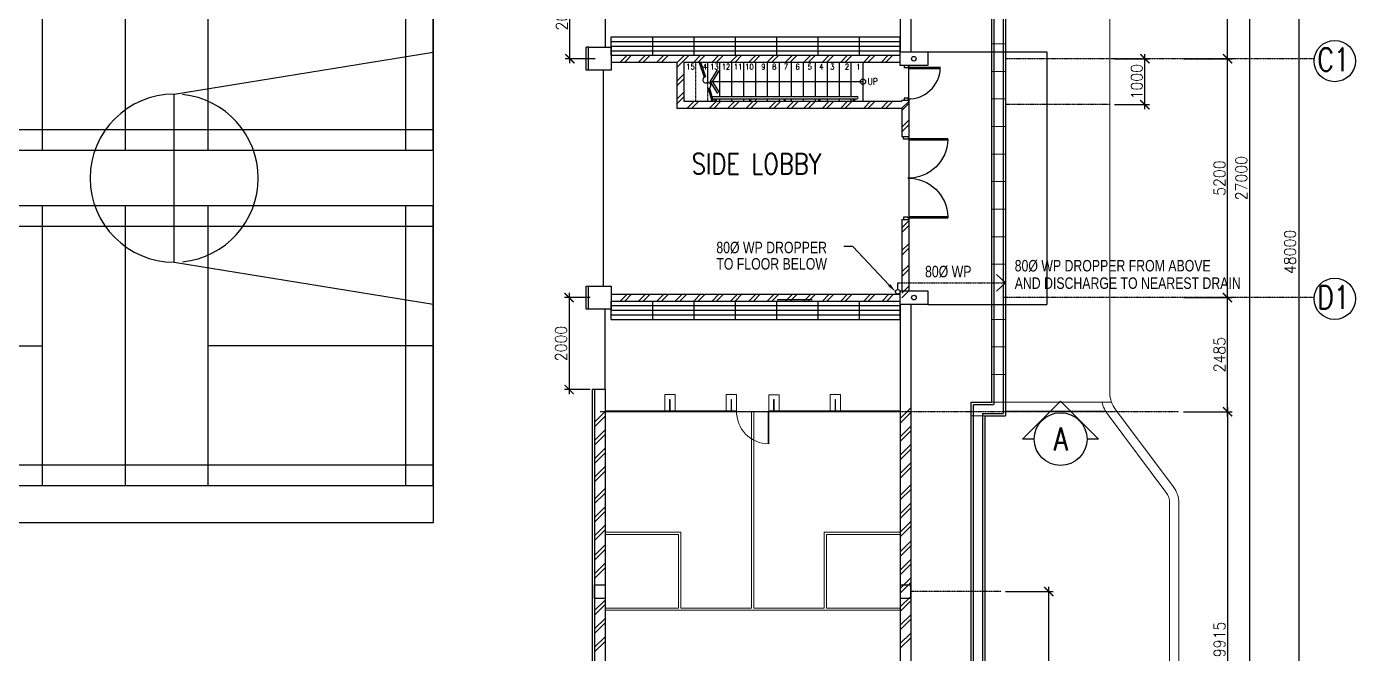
# Model space of a CAD drawing. Header units: inches. Extents: x 3 to 80340, y 5 to 56379.
# Drawn here: x 40060 to 68978, y 18349 to 31995 of the extents above; entities that cross this region are included whole.
import ezdxf

# ---------------------------------------------------------------- set-up
doc = ezdxf.new("R2010")
doc.units = ezdxf.units.IN
doc.header["$MEASUREMENT"] = 0
for name, pattern in [('DASHDOT', [1, 0.5, -0.25, 0, -0.25]), ('HIDDEN', [0.375, 0.25, -0.125]), ('HIDDEN2', [0.1875, 0.125, -0.0625])]:
    doc.linetypes.add(name, pattern=pattern)
doc.layers.get('DEFPOINTS').update_dxf_attribs({"color": 8})
for name, color, linetype in [('-WP', 50, 'Continuous'), ('BLUE', 8, 'Continuous'), ('COL', 8, 'Continuous'), ('Dimension', 8, 'Continuous'), ('DR', 8, 'Continuous'), ('FURN', 8, 'Continuous'), ('GAME', 8, 'Continuous'), ('GRID', 8, 'DASHDOT'), ('LEG-T', 8, 'Continuous'), ('R25', 8, 'Continuous'), ('Railing', 8, 'Continuous'), ('ROOF', 8, 'Continuous'), ('STAIR', 8, 'Continuous'), ('TEXT', 8, 'Continuous'), ('WALL', 8, 'Continuous'), ('WIN', 8, 'Continuous')]:
    doc.layers.add(name, color=color, linetype=linetype)
doc.layers.add('area', color=8, linetype='Continuous', lineweight=20)
doc.layers.add('glass clad', color=8, linetype='Continuous', lineweight=15)
doc.styles.add('E', font='ROMANS.SHX', dxfattribs={"width": 0.9})
doc.styles.add('ROMANS', font='swissk.ttf')
doc.dimstyles.new('LEADER', dxfattribs={"dimscale": 100, "dimtxt": 2, "dimasz": 2, "dimexe": 1, "dimexo": 1, "dimgap": 0.5, "dimtad": 0, "dimdec": 0, "dimzin": 0, "dimdsep": 46, "dimtxsty": 'ROMANS', "dimcen": 0, "dimdle": 1, "dimclrd": 1, "dimclre": 255, "dimadec": 0, "dimazin": 0, "dimtfac": 1, "dimtdec": 0, "dimtofl": 0, "dimtmove": 2, "dimatfit": 3, "dimfxl": 0, "dimtolj": 1, "dimtzin": 0, "dimarcsym": 0})

# ---------------------------------------------------------------- blocks, each defined once
blk = doc.blocks.new('_ArchTick')
at = {"color": 0, "linetype": 'ByBlock', "const_width": 0.15}
blk.add_lwpolyline([(-0.5, -0.5), (0.5, 0.5)], dxfattribs=at)
blk = doc.blocks.new('*D93')
at = {"layer": 'DEFPOINTS', "color": 0}
for p in [(65650, 42195), (65650, 15195), (66670, 15195)]:
    blk.add_point(p, dxfattribs=at)
at = {"layer": 'Dimension', "color": 7, "lineweight": -2}
for p, q in [((66670, 42295), (66670, 15095)), ((65750, 42195), (66770, 42195)), ((65750, 15195), (66770, 15195))]:
    blk.add_line(p, q, dxfattribs=at)
at = {"layer": 'Dimension', "color": 7, "lineweight": -2, "xscale": 200, "yscale": 200, "zscale": 200}
for p, rotation in [((66670, 42195), 90), ((66670, 15195), 270)]:
    blk.add_blockref('_ArchTick', p, dxfattribs=dict(at, rotation=rotation))
at = {"layer": 'Dimension', "color": 7, "insert": (66495, 28695), "char_height": 250, "attachment_point": 5, "rotation": 90, "style": 'E'}
blk.add_mtext('\\A1;27000', dxfattribs=at)
blk = doc.blocks.new('*D100')
at = {"layer": 'DEFPOINTS', "color": 0}
for p in [(61504, 50195), (61504, 2194), (67747, 2194)]:
    blk.add_point(p, dxfattribs=at)
at = {"layer": 'Dimension', "color": 7, "lineweight": -2}
for p, q in [((61604, 50195), (67847, 50195)), ((67747, 50295), (67747, 2094)), ((61604, 2194), (67847, 2194))]:
    blk.add_line(p, q, dxfattribs=at)
at = {"layer": 'Dimension', "color": 7, "lineweight": -2, "xscale": 200, "yscale": 200, "zscale": 200}
for p, rotation in [((67747, 50195), 90), ((67747, 2194), 270)]:
    blk.add_blockref('_ArchTick', p, dxfattribs=dict(at, rotation=rotation))
at = {"layer": 'Dimension', "color": 7, "insert": (67556, 27089), "char_height": 250, "attachment_point": 5, "rotation": 90, "style": 'E'}
blk.add_mtext('\\A1;48000', dxfattribs=at)
blk = doc.blocks.new('D1800')
at = {"layer": 'R25'}
for p, q in [((37, 115), (37, 965)), ((62, 115), (62, 965)), ((1738, 115), (1738, 965)), ((1763, 115), (1763, 965)), ((0, 115), (37, 115)), ((62, 115), (37, 115)), ((37, 115), (37, 90)), ((37, 90), (50, 90)), ((50, 90), (50, 0)), ((1738, 115), (1763, 115)), ((1750, 90), (1750, 0)), ((1763, 90), (1750, 90)), ((1800, 115), (1763, 115)), ((1763, 115), (1763, 90))]:
    blk.add_line(p, q, dxfattribs=at)
for centre, start, end in [((35, 100), 359.3259, 88.2263), ((1765, 100), 91.7737, 180.6741)]:
    blk.add_arc(centre, 865, start, end, dxfattribs=at)
at = {"layer": 'WIN'}
for p, q in [((62, 965), (37, 965)), ((1738, 965), (1763, 965)), ((50, 0), (0, 0)), ((1750, 0), (1800, 0))]:
    blk.add_line(p, q, dxfattribs=at)
blk = doc.blocks.new('*D123')
at = {"layer": 'DEFPOINTS', "color": 0}
for p in [(65134, 23610), (65134, 13695), (66194, 13695)]:
    blk.add_point(p, dxfattribs=at)
at = {"layer": 'Dimension', "color": 7, "lineweight": -2}
for p, q in [((65234, 23610), (66294, 23610)), ((66194, 23710), (66194, 13595)), ((65234, 13695), (66294, 13695))]:
    blk.add_line(p, q, dxfattribs=at)
at = {"layer": 'Dimension', "color": 7, "lineweight": -2, "xscale": 200, "yscale": 200, "zscale": 200}
for p, rotation in [((66194, 23610), 89.99940787667562), ((66194, 13695), 269.9994078766756)]:
    blk.add_blockref('_ArchTick', p, dxfattribs=dict(at, rotation=rotation))
at = {"layer": 'Dimension', "color": 7, "insert": (66019, 18652), "char_height": 250, "attachment_point": 5, "rotation": 89.9994, "style": 'E'}
blk.add_mtext('\\A1;9915', dxfattribs=at)
blk = doc.blocks.new('*D124')
at = {"layer": 'DEFPOINTS', "color": 0}
for p in [(65134, 26095), (66194, 26095), (65134, 23610)]:
    blk.add_point(p, dxfattribs=at)
at = {"layer": 'Dimension', "color": 7, "lineweight": -2}
for p, q in [((65234, 26095), (66294, 26095)), ((66194, 23510), (66194, 26195)), ((65234, 23610), (66294, 23610))]:
    blk.add_line(p, q, dxfattribs=at)
at = {"layer": 'Dimension', "color": 7, "lineweight": -2, "xscale": 200, "yscale": 200, "zscale": 200}
for p, rotation in [((66194, 26095), 90), ((66194, 23610), 270)]:
    blk.add_blockref('_ArchTick', p, dxfattribs=dict(at, rotation=rotation))
at = {"layer": 'Dimension', "color": 7, "insert": (66019, 24852), "char_height": 250, "attachment_point": 5, "rotation": 90, "style": 'E'}
blk.add_mtext('\\A1;2485', dxfattribs=at)
blk = doc.blocks.new('*D125')
at = {"layer": 'DEFPOINTS', "color": 0}
for p in [(65134, 31295), (66194, 31295), (65134, 26095)]:
    blk.add_point(p, dxfattribs=at)
at = {"layer": 'Dimension', "color": 7, "lineweight": -2}
for p, q in [((65234, 31295), (66294, 31295)), ((66194, 25995), (66194, 31395)), ((65234, 26095), (66294, 26095))]:
    blk.add_line(p, q, dxfattribs=at)
at = {"layer": 'Dimension', "color": 7, "lineweight": -2, "xscale": 200, "yscale": 200, "zscale": 200}
for p, rotation in [((66194, 31295), 90), ((66194, 26095), 270)]:
    blk.add_blockref('_ArchTick', p, dxfattribs=dict(at, rotation=rotation))
at = {"layer": 'Dimension', "color": 7, "insert": (66019, 28695), "char_height": 250, "attachment_point": 5, "rotation": 90, "style": 'E'}
blk.add_mtext('\\A1;5200', dxfattribs=at)
blk = doc.blocks.new('*D126')
at = {"layer": 'DEFPOINTS', "color": 0}
for p in [(65134, 33780), (66194, 33780), (65134, 31295)]:
    blk.add_point(p, dxfattribs=at)
at = {"layer": 'Dimension', "color": 7, "lineweight": -2}
for p, q in [((66194, 31195), (66194, 33880)), ((65234, 33780), (66294, 33780)), ((65234, 31295), (66294, 31295))]:
    blk.add_line(p, q, dxfattribs=at)
at = {"layer": 'Dimension', "color": 7, "lineweight": -2, "xscale": 200, "yscale": 200, "zscale": 200}
for p, rotation in [((66194, 33780), 89.99972259262252), ((66194, 31295), 269.9997225926225)]:
    blk.add_blockref('_ArchTick', p, dxfattribs=dict(at, rotation=rotation))
at = {"layer": 'Dimension', "color": 7, "insert": (66019, 32537), "char_height": 250, "attachment_point": 5, "rotation": 89.9997, "style": 'E'}
blk.add_mtext('\\A1;2485', dxfattribs=at)
blk = doc.blocks.new('BC')
at = {"layer": 'GAME', "color": 124}
for p, q in [((0, -13400), (0, 0)), ((6100, 0), (0, 0)), ((450, -13400), (450, 0)), ((3050, 0), (3050, -4900)), ((5650, -13400), (5650, 0)), ((6100, -13400), (6100, 0)), ((6100, -600), (0, -600)), ((6100, -4900), (0, -4900)), ((6100, -6700), (0, -6700)), ((6100, -8500), (0, -8500)), ((3050, -13400), (3050, -8500)), ((6100, -12800), (0, -12800)), ((6100, -13400), (0, -13400))]:
    blk.add_line(p, q, dxfattribs=at)
blk = doc.blocks.new('*D142')
at = {"layer": 'DEFPOINTS', "color": 0}
for p in [(52535, 26095), (51866, 24095), (52535, 24095)]:
    blk.add_point(p, dxfattribs=at)
at = {"layer": 'Dimension', "color": 7, "lineweight": -2}
for p, q in [((52325, 26095), (51766, 26095)), ((51866, 26195), (51866, 23995)), ((52325, 24095), (51766, 24095))]:
    blk.add_line(p, q, dxfattribs=at)
at = {"layer": 'Dimension', "color": 7, "lineweight": -2, "xscale": 200, "yscale": 200, "zscale": 200}
for p, rotation in [((51866, 26095), 90), ((51866, 24095), 270)]:
    blk.add_blockref('_ArchTick', p, dxfattribs=dict(at, rotation=rotation))
at = {"layer": 'Dimension', "color": 7, "insert": (51691, 25095), "char_height": 250, "attachment_point": 5, "rotation": 90, "style": 'E'}
blk.add_mtext('\\A1;2000', dxfattribs=at)
blk = doc.blocks.new('*D143')
at = {"layer": 'DEFPOINTS', "color": 0}
for p in [(51883, 33295), (52535, 33295), (52535, 31295)]:
    blk.add_point(p, dxfattribs=at)
at = {"layer": 'Dimension', "color": 7, "lineweight": -2}
for p, q in [((52435, 33295), (51783, 33295)), ((51883, 31195), (51883, 33395)), ((52435, 31295), (51783, 31295))]:
    blk.add_line(p, q, dxfattribs=at)
at = {"layer": 'Dimension', "color": 7, "lineweight": -2, "xscale": 200, "yscale": 200, "zscale": 200}
for p, rotation in [((51883, 33295), 90), ((51883, 31295), 270)]:
    blk.add_blockref('_ArchTick', p, dxfattribs=dict(at, rotation=rotation))
at = {"layer": 'Dimension', "color": 7, "insert": (51708, 32295), "char_height": 250, "attachment_point": 5, "rotation": 90, "style": 'E'}
blk.add_mtext('\\A1;2000', dxfattribs=at)
blk = doc.blocks.new('*D146')
at = {"color": 7, "lineweight": -2}
for p, q in [((61366, 19695), (62402, 19695)), ((62302, 19795), (62302, 15095)), ((61366, 15195), (62402, 15195))]:
    blk.add_line(p, q, dxfattribs=at)
at = {"layer": 'DEFPOINTS', "color": 0}
for p in [(61266, 19695), (61266, 15195), (62302, 15195)]:
    blk.add_point(p, dxfattribs=at)
at = {"color": 7, "lineweight": -2, "xscale": 200, "yscale": 200, "zscale": 200}
for p, rotation in [((62302, 19695), 90), ((62302, 15195), 270)]:
    blk.add_blockref('_ArchTick', p, dxfattribs=dict(at, rotation=rotation))
at = {"color": 7, "insert": (62127, 17445), "char_height": 250, "attachment_point": 5, "rotation": 90, "style": 'E'}
blk.add_mtext('\\A1;4500', dxfattribs=at)
blk = doc.blocks.new('*D147')
at = {"layer": 'DEFPOINTS', "color": 0}
for p in [(63635, 31295), (64395, 31295), (63635, 30295)]:
    blk.add_point(p, dxfattribs=at)
at = {"layer": 'Dimension', "color": 7, "lineweight": -2}
for p, q in [((63735, 31295), (64495, 31295)), ((64395, 30195), (64395, 31395)), ((63735, 30295), (64495, 30295))]:
    blk.add_line(p, q, dxfattribs=at)
at = {"layer": 'Dimension', "color": 7, "lineweight": -2, "xscale": 200, "yscale": 200, "zscale": 200}
for p, rotation in [((64395, 31295), 90), ((64395, 30295), 270)]:
    blk.add_blockref('_ArchTick', p, dxfattribs=dict(at, rotation=rotation))
at = {"layer": 'Dimension', "color": 7, "insert": (64220, 30795), "char_height": 250, "attachment_point": 5, "rotation": 90, "style": 'E'}
blk.add_mtext('\\A1;1000', dxfattribs=at)
blk = doc.blocks.new('760')
at = {"layer": 'WIN'}
for p, q in [((-100, -37), (-100, 0)), ((0, -50), (0, 0)), ((-100, -37), (-75, -37)), ((-75, -50), (-75, -37)), ((-75, -50), (0, -50)), ((-100, -698), (-785, -698)), ((-100, -723), (-785, -723)), ((-784, -698), (-784, -723)), ((-100, -698), (-100, -723)), ((-100, -760), (-100, -723)), ((-100, -723), (-75, -723)), ((-75, -710), (0, -710)), ((-75, -723), (-75, -710)), ((0, -760), (0, -710))]:
    blk.add_line(p, q, dxfattribs=at)
blk.add_arc((-95, -727), 690, 88.3263, 177.6267, dxfattribs=at)

msp = doc.modelspace()

# ---------------------------------------------------------------- linework, layer by layer
at = {"layer": '-WP'}
for p, q in [((58043.2, 27206.7), (57843.2, 27206.7)), ((58833.2, 26366.9), (58043.2, 27206.7)), ((59020.2, 26271.2), (59020.2, 26413)), ((61359.7, 26413), (61167.2, 26594.8)), ((61359.7, 26413), (61167.2, 26231.2))]:
    msp.add_line(p, q, dxfattribs=at)
at = {"layer": '-WP', "linetype": 'DASHDOT'}
msp.add_line((59020.2, 26413), (61359.7, 26413), dxfattribs=at)
at = {"layer": '-WP'}
msp.add_circle((59020.2, 26221.2), 50, dxfattribs=at)
msp.add_solid([(58857.5, 26389.7), (58808.9, 26344.1), (58970.2, 26221.2)], dxfattribs=at)
at = {"color": 8}
for p, q in [((52649.7, 33294.6), (52649.7, 31544.6)), ((52234.7, 31044.6), (52234.7, 31544.6)), ((52284.7, 31544.6), (52234.7, 31544.6)), ((52284.7, 31044.6), (52234.7, 31044.6)), ((52609.7, 31044.6), (52609.7, 26344.6)), ((59259.7, 30394.6), (59259.7, 31144.6)), ((59259.7, 29594.6), (59259.7, 27794.6)), ((52234.7, 26344.6), (52284.7, 26344.6)), ((52234.7, 25844.6), (52234.7, 26344.6)), ((52284.7, 25844.6), (52234.7, 25844.6)), ((52649.7, 24094.6), (52649.7, 25844.6)), ((52369.7, 24094.6), (52369.7, 17944.6)), ((52419.7, 24094.6), (52369.7, 24094.6))]:
    msp.add_line(p, q, dxfattribs=at)
at = {"layer": 'area', "color": 8}
for p, q in [((63634.6, 24019.6), (63634.7, 33381.2)), ((61059.7, 31619.6), (61359.7, 31619.6)), ((61059.7, 31019.6), (61359.7, 31019.6)), ((61059.7, 30419.6), (61359.7, 30419.6)), ((61059.7, 29819.6), (61359.7, 29819.6)), ((61059.7, 29219.6), (61359.7, 29219.6)), ((61059.7, 28619.6), (61359.7, 28619.6)), ((61059.7, 28019.6), (61359.7, 28019.6)), ((61059.7, 27419.6), (61359.7, 27419.6)), ((61059.7, 26819.6), (61359.7, 26819.6)), ((61059.7, 25619.6), (61359.7, 25619.6)), ((61059.7, 25019.6), (61359.7, 25019.6)), ((61059.7, 24419.6), (61359.7, 24419.6)), ((61059.7, 23819.6), (61359.7, 23819.6)), ((61359.7, 23819.6), (63668.9, 23819.6)), ((60909.7, 23519.6), (60609.7, 23519.6)), ((61359.7, 23619.6), (63541.8, 23619.6)), ((64854.3, 21859.6), (63594.6, 23539.6)), ((65014.3, 21979.6), (63754.6, 23659.6)), ((64933.9, 5694.1), (64934.3, 21622.4)), ((65133.9, 5694.1), (65134.3, 21623))]:
    msp.add_line(p, q, dxfattribs=at)
for centre, radius, start, end in [((64234.6, 24019.6), 600, 179.9993, 216.86395), ((64234.6, 24019.6), 800, 194.47469, 216.86395), ((64534.3, 21619.7), 600, 359.9986, 36.86395), ((64534.3, 21619.7), 400, 359.9986, 36.86395)]:
    msp.add_arc(centre, radius, start, end, dxfattribs=at)
at = {"layer": 'BLUE', "color": 8, "linetype": 'Continuous'}
for p, q in [((52784.7, 31769.6), (53684.7, 31769.6)), ((52784.7, 31669.6), (53684.7, 31669.6)), ((52784.7, 31569.6), (53684.7, 31569.6)), ((53684.7, 31769.6), (54584.7, 31769.6)), ((53684.7, 31669.6), (54584.7, 31669.6)), ((53684.7, 31569.6), (54584.7, 31569.6)), ((54584.7, 31769.6), (55484.7, 31769.6)), ((54584.7, 31669.6), (55484.7, 31669.6)), ((54584.7, 31569.6), (55484.7, 31569.6)), ((55484.7, 31769.6), (56384.7, 31769.6)), ((55484.7, 31669.6), (56384.7, 31669.6)), ((55484.7, 31569.6), (56384.7, 31569.6)), ((56384.7, 31769.6), (57284.7, 31769.6)), ((56384.7, 31669.6), (57284.7, 31669.6)), ((56384.7, 31569.6), (57284.7, 31569.6)), ((57284.7, 31769.6), (58184.7, 31769.6)), ((57284.7, 31669.6), (58184.7, 31669.6)), ((57284.7, 31569.6), (58184.7, 31569.6)), ((58184.7, 31769.6), (59069.7, 31769.6)), ((58184.7, 31669.6), (59069.7, 31669.6)), ((58184.7, 31569.6), (59069.7, 31569.6)), ((52784.7, 31469.6), (53684.7, 31469.6)), ((52784.7, 31369.6), (53684.7, 31369.6)), ((53684.7, 31469.6), (54584.7, 31469.6)), ((53684.7, 31369.6), (54584.7, 31369.6)), ((54584.7, 31469.6), (55484.7, 31469.6)), ((54584.7, 31369.6), (55484.7, 31369.6)), ((55484.7, 31469.6), (56384.7, 31469.6)), ((55484.7, 31369.6), (56384.7, 31369.6)), ((56384.7, 31469.6), (57284.7, 31469.6)), ((56384.7, 31369.6), (57284.7, 31369.6)), ((57284.7, 31469.6), (58184.7, 31469.6)), ((57284.7, 31369.6), (58184.7, 31369.6)), ((58184.7, 31469.6), (59069.7, 31469.6)), ((58184.7, 31369.6), (59069.7, 31369.6)), ((52784.7, 26019.6), (53684.7, 26019.6)), ((52784.7, 25919.6), (53684.7, 25919.6)), ((52784.7, 25819.6), (53684.7, 25819.6)), ((53684.7, 26019.6), (54584.7, 26019.6)), ((53684.7, 25919.6), (54584.7, 25919.6)), ((53684.7, 25819.6), (54584.7, 25819.6)), ((54584.7, 26019.6), (55484.7, 26019.6)), ((54584.7, 25919.6), (55484.7, 25919.6)), ((54584.7, 25819.6), (55484.7, 25819.6)), ((55484.7, 26019.6), (56384.7, 26019.6)), ((55484.7, 25919.6), (56384.7, 25919.6)), ((55484.7, 25819.6), (56384.7, 25819.6)), ((56384.7, 26019.6), (57284.7, 26019.6)), ((56384.7, 25919.6), (57284.7, 25919.6)), ((56384.7, 25819.6), (57284.7, 25819.6)), ((57284.7, 26019.6), (58184.7, 26019.6)), ((57284.7, 25919.6), (58184.7, 25919.6)), ((57284.7, 25819.6), (58184.7, 25819.6)), ((58184.7, 26019.6), (59069.7, 26019.6)), ((58184.7, 25919.6), (59069.7, 25919.6)), ((58184.7, 25819.6), (59069.7, 25819.6)), ((52784.7, 25719.6), (53684.7, 25719.6)), ((52784.7, 25619.6), (53684.7, 25619.6)), ((53684.7, 25719.6), (54584.7, 25719.6)), ((53684.7, 25619.6), (54584.7, 25619.6)), ((54584.7, 25719.6), (55484.7, 25719.6)), ((54584.7, 25619.6), (55484.7, 25619.6)), ((55484.7, 25719.6), (56384.7, 25719.6)), ((55484.7, 25619.6), (56384.7, 25619.6)), ((56384.7, 25719.6), (57284.7, 25719.6)), ((56384.7, 25619.6), (57284.7, 25619.6)), ((57284.7, 25719.6), (58184.7, 25719.6)), ((57284.7, 25619.6), (58184.7, 25619.6)), ((58184.7, 25719.6), (59069.7, 25719.6)), ((58184.7, 25619.6), (59069.7, 25619.6))]:
    msp.add_line(p, q, dxfattribs=at)
at = {"layer": 'COL', "color": 8}
for p, q in [((59069.7, 19845), (59069.7, 19545)), ((59299.7, 19545), (59299.7, 19845))]:
    msp.add_line(p, q, dxfattribs=at)
for points in [[(52284.7, 31544.6), (52784.7, 31544.6), (52784.7, 31044.6), (52284.7, 31044.6)], [(59069.7, 31444.6), (59669.7, 31444.6), (59669.7, 31144.6), (59069.7, 31144.6)], [(52284.7, 26344.6), (52784.7, 26344.6), (52784.7, 25844.6), (52284.7, 25844.6)], [(59069.7, 26244.6), (59669.7, 26244.6), (59669.7, 25944.6), (59069.7, 25944.6)], [(52419.7, 19845), (52649.7, 19845), (52649.7, 19545), (52419.7, 19545)]]:
    msp.add_lwpolyline(points, close=True, dxfattribs=at)
for points in [[(59069.7, 19845), (59299.7, 19845)], [(59299.7, 19545), (59069.7, 19545)]]:
    msp.add_lwpolyline(points, dxfattribs=at)
at = {"layer": 'DR', "color": 8}
for p, q in [((61359.7, 33869.6), (61359.7, 23519.6)), ((61059.7, 33569.6), (61059.7, 23819.6)), ((53127.1, 31369.6), (52977.1, 31219.6)), ((53227.1, 31369.6), (53077.1, 31219.6)), ((53527.1, 31369.6), (53377.1, 31219.6)), ((53627.1, 31369.6), (53477.1, 31219.6)), ((53927.1, 31369.6), (53777.1, 31219.6)), ((54027.1, 31369.6), (53877.1, 31219.6)), ((54475.5, 31369.6), (54209.7, 31103.9)), ((54375.5, 31369.6), (54225.5, 31219.6)), ((54727.1, 31369.6), (54577.1, 31219.6)), ((54827.1, 31369.6), (54677.1, 31219.6)), ((55127.1, 31369.6), (54977.1, 31219.6)), ((55227.1, 31369.6), (55077.1, 31219.6)), ((55527.1, 31369.6), (55377.1, 31219.6)), ((55627.1, 31369.6), (55477.1, 31219.6)), ((55927.1, 31369.6), (55777.1, 31219.6)), ((56027.1, 31369.6), (55877.1, 31219.6)), ((56327.1, 31369.6), (56177.1, 31219.6)), ((56427.1, 31369.6), (56277.1, 31219.6)), ((56727.1, 31369.6), (56577.1, 31219.6)), ((56827.1, 31369.6), (56677.1, 31219.6)), ((57127.1, 31369.6), (56977.1, 31219.6)), ((57227.1, 31369.6), (57077.1, 31219.6)), ((57527.1, 31369.6), (57377.1, 31219.6)), ((57627.1, 31369.6), (57477.1, 31219.6)), ((57927.1, 31369.6), (57777.1, 31219.6)), ((58027.1, 31369.6), (57877.1, 31219.6)), ((58427.1, 31369.6), (58277.1, 31219.6)), ((58527.1, 31369.6), (58377.1, 31219.6)), ((58810.7, 31369.6), (58660.7, 31219.6)), ((58910.7, 31369.6), (58760.7, 31219.6)), ((54359.7, 30955), (54209.7, 30805)), ((54359.7, 30855), (54209.7, 30705)), ((54359.7, 30565.4), (54209.7, 30415.4)), ((54359.7, 30465.4), (54209.7, 30315.4)), ((54587.5, 30369.6), (54437.5, 30219.6)), ((54687.3, 30369.6), (54537.3, 30219.6)), ((55071.4, 30369.6), (54921.4, 30219.6)), ((55171.4, 30369.6), (55021.4, 30219.6)), ((55471.4, 30369.6), (55321.4, 30219.6)), ((55571.4, 30369.6), (55421.4, 30219.6)), ((55871.4, 30369.6), (55721.4, 30219.6)), ((55971.4, 30369.6), (55821.4, 30219.6)), ((56371.4, 30369.6), (56221.4, 30219.6)), ((56471.4, 30369.6), (56321.4, 30219.6)), ((56755, 30369.6), (56605, 30219.6)), ((56855, 30369.6), (56705, 30219.6)), ((57127.1, 30369.6), (56977.1, 30219.6)), ((57227.1, 30369.6), (57077.1, 30219.6)), ((57527.1, 30369.6), (57377.1, 30219.6)), ((57627.1, 30369.6), (57477.1, 30219.6)), ((57927.1, 30369.6), (57777.1, 30219.6)), ((58027.1, 30369.6), (57877.1, 30219.6)), ((58427.1, 30369.6), (58277.1, 30219.6)), ((58527.1, 30369.6), (58377.1, 30219.6)), ((58810.7, 30369.6), (58660.7, 30219.6)), ((58910.7, 30369.6), (58760.7, 30219.6)), ((59259.7, 30366.9), (59109.7, 30216.9)), ((59259.7, 30316.9), (59109.7, 30166.9)), ((59259.7, 29956.2), (59109.7, 29806.2)), ((59259.7, 29856.2), (59109.7, 29706.2)), ((59259.7, 27763), (59109.7, 27613)), ((59259.7, 27663), (59109.7, 27513)), ((59259.7, 27268.7), (59109.7, 27118.7)), ((59259.7, 27168.7), (59109.7, 27018.7)), ((59259.7, 26802.8), (59109.7, 26652.8)), ((59259.7, 26702.8), (59109.7, 26552.8)), ((59259.7, 26341.5), (59109.7, 26191.5)), ((53127.1, 26169.6), (52977.1, 26019.6)), ((53227.1, 26169.6), (53077.1, 26019.6)), ((53527.1, 26169.6), (53377.1, 26019.6)), ((53627.1, 26169.6), (53477.1, 26019.6)), ((53927.1, 26169.6), (53777.1, 26019.6)), ((54027.1, 26169.6), (53877.1, 26019.6)), ((54327.1, 26169.6), (54177.1, 26019.6)), ((54427.1, 26169.6), (54277.1, 26019.6)), ((54727.1, 26169.6), (54577.1, 26019.6)), ((54827.1, 26169.6), (54677.1, 26019.6)), ((55127.1, 26169.6), (54977.1, 26019.6)), ((55227.1, 26169.6), (55077.1, 26019.6)), ((55527.1, 26169.6), (55377.1, 26019.6)), ((55627.1, 26169.6), (55477.1, 26019.6)), ((55927.1, 26169.6), (55777.1, 26019.6)), ((56027.1, 26169.6), (55877.1, 26019.6)), ((56327.1, 26169.6), (56177.1, 26019.6)), ((56427.1, 26169.6), (56277.1, 26019.6)), ((56727.1, 26169.6), (56577.1, 26019.6)), ((56827.1, 26169.6), (56677.1, 26019.6)), ((57127.1, 26169.6), (56977.1, 26019.6)), ((57227.1, 26169.6), (57077.1, 26019.6)), ((57527.1, 26169.6), (57377.1, 26019.6)), ((57627.1, 26169.6), (57477.1, 26019.6)), ((57927.1, 26169.6), (57777.1, 26019.6)), ((58027.1, 26169.6), (57877.1, 26019.6)), ((58427.1, 26169.6), (58277.1, 26019.6)), ((58527.1, 26169.6), (58377.1, 26019.6)), ((58827.1, 26169.6), (58677.1, 26019.6)), ((58927.1, 26169.6), (58777.1, 26019.6)), ((59259.7, 26241.5), (59109.7, 26091.5)), ((60609.7, 23819.6), (61059.7, 23819.6)), ((60609.7, 23819.6), (60609.7, 12794.6)), ((52649.7, 23614.5), (52419.7, 23384.5)), ((52649.7, 23514.5), (52419.7, 23284.5)), ((59299.7, 23694.5), (59069.7, 23464.5)), ((59299.7, 23594.5), (59069.7, 23364.5)), ((60659.7, 23519.6), (60659.7, 12744.6)), ((60859.7, 23519.6), (60859.7, 12544.6)), ((60909.7, 23519.6), (60909.7, 12494.6)), ((60909.7, 23519.6), (61359.7, 23519.6)), ((52649.7, 23214.5), (52419.7, 22984.5)), ((59299.7, 23294.5), (59069.7, 23064.5)), ((59299.7, 23194.5), (59069.7, 22964.5)), ((52649.7, 23114.5), (52419.7, 22884.5)), ((59299.7, 22894.5), (59069.7, 22664.5)), ((52649.7, 22814.5), (52419.7, 22584.5)), ((52649.7, 22714.5), (52419.7, 22484.5)), ((59299.7, 22794.5), (59069.7, 22564.5)), ((52649.7, 22414.5), (52419.7, 22184.5)), ((52649.7, 22314.5), (52419.7, 22084.5)), ((59299.7, 22494.5), (59069.7, 22264.5)), ((59299.7, 22394.5), (59069.7, 22164.5)), ((59299.7, 22019.5), (59069.7, 21789.5)), ((52649.7, 21939.5), (52419.7, 21709.5)), ((52649.7, 21839.5), (52419.7, 21609.5)), ((59299.7, 21919.5), (59069.7, 21689.5)), ((52649.7, 21539.5), (52419.7, 21309.5)), ((52649.7, 21439.5), (52419.7, 21209.5)), ((59299.7, 21619.5), (59069.7, 21389.5)), ((59299.7, 21519.5), (59069.7, 21289.5)), ((52649.7, 21139.5), (52419.7, 20909.5)), ((59299.7, 21219.5), (59069.7, 20989.5)), ((59299.7, 21119.5), (59069.7, 20889.5)), ((52649.7, 21039.5), (52419.7, 20809.5)), ((52649.7, 20711.6), (52419.7, 20481.6)), ((52649.7, 20611.6), (52419.7, 20381.6)), ((59299.7, 20791.6), (59069.7, 20561.6)), ((59299.7, 20691.6), (59069.7, 20461.6)), ((52649.7, 20311.6), (52419.7, 20081.6)), ((59299.7, 20391.6), (59069.7, 20161.6)), ((59299.7, 20291.6), (59069.7, 20061.6)), ((52649.7, 20211.6), (52419.7, 19981.6)), ((59299.7, 19991.6), (59069.7, 19761.6)), ((52419.8, 19781.3), (52419.7, 19781.3)), ((52419.8, 19681.3), (52419.7, 19681.3)), ((59299.7, 19891.6), (59069.7, 19661.6)), ((59069.8, 19781.3), (59069.7, 19781.3)), ((59069.8, 19681.3), (59069.7, 19681.3)), ((52649.7, 19511.6), (52419.7, 19281.6)), ((52649.7, 19411.6), (52419.7, 19181.6)), ((59299.7, 19591.6), (59069.7, 19361.6)), ((59299.7, 19491.6), (59069.7, 19261.6)), ((52649.7, 19111.6), (52419.7, 18881.6)), ((59299.7, 19191.6), (59069.7, 18961.6)), ((59299.7, 19091.6), (59069.7, 18861.6)), ((52649.7, 19011.6), (52419.7, 18781.6)), ((52649.7, 18711.6), (52419.7, 18481.6)), ((52649.7, 18611.6), (52419.7, 18381.6)), ((59299.7, 18791.6), (59069.7, 18561.6)), ((59299.7, 18691.6), (59069.7, 18461.6))]:
    msp.add_line(p, q, dxfattribs=at)
at = {"layer": 'DR', "color": 8, "linetype": 'HIDDEN'}
for p, q in [((61109.7, 33619.6), (61109.7, 23769.6)), ((61309.7, 33819.6), (61309.7, 23569.6)), ((60659.7, 23769.6), (61109.7, 23769.6)), ((60659.7, 23769.6), (60659.7, 23519.6)), ((60859.7, 23569.6), (61309.7, 23569.6)), ((60859.7, 23569.6), (60859.7, 23519.6))]:
    msp.add_line(p, q, dxfattribs=at)
at = {"layer": 'FURN', "color": 8}
for p, q in [((52784.7, 31369.6), (52784.7, 31769.6)), ((53684.7, 31369.6), (53684.7, 31769.6)), ((53684.7, 31369.6), (53684.7, 31769.6)), ((54584.7, 31369.6), (54584.7, 31769.6)), ((54584.7, 31369.6), (54584.7, 31769.6)), ((55484.7, 31369.6), (55484.7, 31769.6)), ((55484.7, 31369.6), (55484.7, 31769.6)), ((56384.7, 31369.6), (56384.7, 31769.6)), ((56384.7, 31369.6), (56384.7, 31769.6)), ((57284.7, 31369.6), (57284.7, 31769.6)), ((57284.7, 31369.6), (57284.7, 31769.6)), ((58184.7, 31369.6), (58184.7, 31769.6)), ((58184.7, 31369.6), (58184.7, 31769.6)), ((58184.7, 31369.6), (58184.7, 31769.6)), ((59069.7, 31369.6), (59069.7, 31769.6)), ((52784.7, 25619.6), (52784.7, 26019.6)), ((53684.7, 25619.6), (53684.7, 26019.6)), ((53684.7, 25619.6), (53684.7, 26019.6)), ((54584.7, 25619.6), (54584.7, 26019.6)), ((54584.7, 25619.6), (54584.7, 26019.6)), ((55484.7, 25619.6), (55484.7, 26019.6)), ((55484.7, 25619.6), (55484.7, 26019.6)), ((56384.7, 25619.6), (56384.7, 26019.6)), ((56384.7, 25619.6), (56384.7, 26019.6)), ((57284.7, 25619.6), (57284.7, 26019.6)), ((57284.7, 25619.6), (57284.7, 26019.6)), ((58184.7, 25619.6), (58184.7, 26019.6)), ((58184.7, 25619.6), (58184.7, 26019.6)), ((58184.7, 25619.6), (58184.7, 26019.6)), ((59069.7, 25619.6), (59069.7, 26019.6))]:
    msp.add_line(p, q, dxfattribs=at)
at = {"layer": 'GAME', "color": 8, "linetype": 'Continuous'}
for p, q in [((43270.9, 30523.4), (48909.7, 31437.8)), ((43270.9, 26865.8), (43270.9, 30523.4)), ((43270.9, 26865.8), (48909.7, 25951.4))]:
    msp.add_line(p, q, dxfattribs=at)
msp.add_lwpolyline([(20909.7, 36194.6), (48909.7, 36194.6), (48909.7, 21194.6), (20909.7, 21194.6)], close=True, dxfattribs=at)
for start, end in [(90, 270), (275.7616, 84.2384)]:
    msp.add_arc((43270.9, 28694.6), 1828.8, start, end, dxfattribs=at)
at = {"layer": 'glass clad', "color": 8}
for p, q in [((54172.2, 23981.9), (53947.2, 23981.9)), ((53947.2, 23631.9), (53947.2, 23981.9)), ((54053.7, 23631.9), (54053.7, 23874.9)), ((54065.7, 23874.9), (54053.7, 23874.9)), ((54065.7, 23631.9), (54065.7, 23874.9)), ((54172.2, 23631.9), (54172.2, 23981.9)), ((55509.7, 23981.9), (55284.7, 23981.9)), ((55284.7, 23631.9), (55284.7, 23981.9)), ((55391.2, 23631.9), (55391.2, 23874.9)), ((55403.2, 23874.9), (55391.2, 23874.9)), ((55403.2, 23631.9), (55403.2, 23874.9)), ((55509.7, 23631.9), (55509.7, 23981.9)), ((56209.7, 23981.6), (56434.7, 23981.6)), ((56209.7, 23631.6), (56209.7, 23981.6)), ((56316.2, 23631.6), (56316.2, 23874.6)), ((56316.2, 23874.6), (56328.2, 23874.6)), ((56328.2, 23631.6), (56328.2, 23874.6)), ((56434.7, 23631.6), (56434.7, 23981.6)), ((57547.2, 23981.9), (57772.2, 23981.9)), ((57547.2, 23631.9), (57547.2, 23981.9)), ((57653.7, 23631.9), (57653.7, 23874.9)), ((57653.7, 23874.9), (57665.7, 23874.9)), ((57665.7, 23631.9), (57665.7, 23874.9)), ((57772.2, 23631.9), (57772.2, 23981.9)), ((55509.7, 23631.9), (52649.7, 23631.6)), ((55509.7, 23609.9), (52649.7, 23609.6)), ((56209.7, 23609.6), (55509.7, 23609.6)), ((55834.7, 19337.6), (55834.7, 23609.6)), ((55884.7, 19337.6), (55884.7, 23609.6)), ((59069.7, 23609.6), (56197.7, 23609.6)), ((56197.7, 22912.2), (56197.7, 23609.6)), ((59069.7, 23631.6), (56209.7, 23631.6)), ((56209.7, 22912.1), (56209.7, 23631.6)), ((52649.7, 20987.6), (54299.7, 20987.6)), ((52649.7, 20937.6), (54249.7, 20937.6)), ((54249.7, 19337.6), (54249.7, 20937.6)), ((54299.7, 19337.6), (54299.7, 20987.6)), ((57419.7, 19337.6), (57419.7, 20987.6)), ((59069.7, 20987.6), (57419.7, 20987.6)), ((59069.7, 20937.6), (57469.7, 20937.6)), ((57469.7, 19337.6), (57469.7, 20937.6)), ((54249.7, 19337.6), (52649.7, 19337.6)), ((59069.7, 19287.6), (52649.7, 19287.6)), ((55834.7, 19337.6), (54299.7, 19337.6)), ((57419.7, 19337.6), (55884.7, 19337.6)), ((59069.7, 19337.6), (57469.7, 19337.6))]:
    msp.add_line(p, q, dxfattribs=at)
msp.add_arc((56207.2, 23609.6), 697.5, 178.17048, 270.20534, dxfattribs=at)
at = {"layer": 'GRID', "color": 8}
for p, q in [((68078.3, 31294.6), (61359.7, 31294.6)), ((63634.7, 30294.6), (61359.7, 30294.6)), ((68078.3, 26094.6), (61309.7, 26094.6)), ((65134.3, 23609.6), (52534.7, 23609.6)), ((61266.4, 19694.5), (59299.7, 19694.6))]:
    msp.add_line(p, q, dxfattribs=at)
at = {"layer": 'LEG-T', "color": 8}
msp.add_line((57153.9, 26048.7), (56393.9, 26048.7), dxfattribs=at)
at = {"layer": 'R25', "color": 8}
for p, q in [((54695.5, 31214.8), (54805.8, 30893)), ((54723.9, 31224.5), (54834.2, 30902.8)), ((54891.2, 30644.1), (54970, 30369.6)), ((54920, 30652.4), (55001.2, 30369.6))]:
    msp.add_line(p, q, dxfattribs=at)
for centre, start, end in [((54841.4, 30835.5), 93.09181, 288.9246), ((54884.2, 30710.7), 273.09181, 108.9246)]:
    msp.add_arc(centre, 66, start, end, dxfattribs=at)
at = {"layer": 'Railing', "color": 8}
for p, q in [((54972.5, 30469.6), (58129.7, 30469.6)), ((54986.9, 30419.6), (58129.7, 30419.6)), ((55037.7, 30419.6), (55037.7, 30369.6)), ((55062.7, 30419.6), (55062.7, 30369.6)), ((55790.7, 30419.6), (55790.7, 30369.6)), ((55815.7, 30419.6), (55815.7, 30369.6)), ((56543.7, 30419.6), (56543.7, 30369.6)), ((56568.7, 30419.6), (56568.7, 30369.6)), ((57296.7, 30419.6), (57296.7, 30369.6)), ((57321.7, 30419.6), (57321.7, 30369.6)), ((58049.7, 30419.6), (58049.7, 30369.6)), ((58074.7, 30419.6), (58074.7, 30369.6))]:
    msp.add_line(p, q, dxfattribs=at)
msp.add_arc((58129.7, 30444.6), 25, 270, 90, dxfattribs=at)
at = {"layer": 'ROOF', "color": 8, "linetype": 'HIDDEN'}
for p, q in [((59669.7, 31444.6), (62259.7, 31444.6)), ((62259.7, 31444.6), (62259.7, 25944.6)), ((59669.7, 25944.6), (62259.7, 25944.6))]:
    msp.add_line(p, q, dxfattribs=at)
at = {"layer": 'ROOF', "color": 8}
for centre in [(68527.6, 31244), (68527.6, 26069)]:
    msp.add_circle(centre, 450, dxfattribs=at)
at = {"layer": 'STAIR', "color": 8, "linetype": 'HIDDEN2'}
for p, q in [((54619.7, 31219.6), (54619.7, 30369.6)), ((54879.7, 30776.5), (54879.7, 30369.6))]:
    msp.add_line(p, q, dxfattribs=at)
at = {"layer": 'STAIR', "color": 8}
for p, q in [((54879.7, 31219.6), (54879.7, 30776.6)), ((54939.2, 30794.6), (55095.9, 31050.1)), ((54983.8, 30794.6), (55128.2, 31030.3)), ((55139.7, 31219.6), (55139.7, 30469.6)), ((55399.7, 31219.6), (55399.7, 30469.6)), ((55659.7, 31219.6), (55659.7, 30469.6)), ((55919.7, 31219.6), (55919.7, 30469.6)), ((56179.7, 31219.6), (56179.7, 30469.6)), ((56439.7, 31219.6), (56439.7, 30469.6)), ((56699.7, 31219.6), (56699.7, 30469.6)), ((56959.7, 31219.6), (56959.7, 30469.6)), ((57219.7, 31219.6), (57219.7, 30469.6)), ((57479.7, 31219.6), (57479.7, 30469.6)), ((57739.7, 31219.6), (57739.7, 30469.6)), ((57999.7, 31219.6), (57999.7, 30469.6)), ((58259.7, 31219.6), (58259.7, 30369.6)), ((58259.7, 30794.6), (54939.2, 30794.6)), ((54939.2, 30794.6), (55095.9, 30539.1)), ((54983.8, 30794.6), (55128.2, 30559)), ((55139.7, 30419.6), (55139.7, 30369.6)), ((55399.7, 30419.6), (55399.7, 30369.6)), ((55659.7, 30419.6), (55659.7, 30369.6)), ((55919.7, 30419.6), (55919.7, 30369.6)), ((56179.7, 30419.6), (56179.7, 30369.6)), ((56439.7, 30419.6), (56439.7, 30369.6)), ((56699.7, 30419.6), (56699.7, 30369.6)), ((56959.7, 30419.6), (56959.7, 30369.6)), ((57219.7, 30419.6), (57219.7, 30369.6)), ((57479.7, 30419.6), (57479.7, 30369.6)), ((57739.7, 30419.6), (57739.7, 30369.6)), ((57999.7, 30419.6), (57999.7, 30369.6))]:
    msp.add_line(p, q, dxfattribs=at)
msp.add_circle((58259.7, 30794.6), 58.5, dxfattribs=at)
at = {"layer": 'TEXT', "color": 8}
for p, q in [((61735.2, 23014.5), (62559.8, 23839)), ((63384.3, 23014.5), (62559.8, 23839)), ((61987.4, 23014.5), (61735.2, 23014.5)), ((63384.3, 23014.5), (63137.4, 23014.5))]:
    msp.add_line(p, q, dxfattribs=at)
msp.add_circle((62562.4, 23014.5), 575, dxfattribs=at)
at = {"layer": 'WALL', "color": 8}
for p, q in [((59069.7, 43539.6), (59069.7, 31444.6)), ((59299.7, 42044.6), (59299.7, 31444.6)), ((52784.7, 31369.6), (59067.4, 31369.6)), ((52784.7, 31219.6), (54209.7, 31219.6)), ((54209.7, 31219.6), (54209.7, 30219.6)), ((54359.7, 31219.6), (54359.7, 30369.6)), ((54359.7, 31219.6), (59067.4, 31219.6)), ((54359.7, 30369.6), (59109.7, 30369.6)), ((59109.7, 30394.6), (59109.7, 30369.6)), ((59109.7, 30394.6), (59259.7, 30394.6)), ((59259.7, 30394.6), (59259.7, 29594.6)), ((54209.7, 30219.6), (59109.7, 30219.6)), ((59109.7, 30219.6), (59109.7, 29594.6)), ((59259.7, 29594.6), (59109.7, 29594.6)), ((59109.7, 27794.6), (59109.7, 26244.6)), ((59109.7, 27794.6), (59259.7, 27794.6)), ((59259.7, 27794.6), (59259.7, 26244.6)), ((52784.7, 26169.6), (59069.7, 26169.6)), ((52784.7, 26019.6), (59069.7, 26019.6)), ((59069.7, 25944.6), (59069.7, 13849.6)), ((59299.7, 25944.6), (59299.7, 15134.6)), ((52784.7, 25619.6), (59067.4, 25619.6)), ((52419.7, 24094.6), (52419.7, 19545)), ((52649.7, 24094.6), (52419.7, 24094.6)), ((52649.7, 24094.6), (52649.7, 19545)), ((52419.7, 19545), (52419.7, 15269.6)), ((52649.7, 19545), (52649.7, 13849.6))]:
    msp.add_line(p, q, dxfattribs=at)
at = {"layer": 'WIN', "color": 8}
for centre in [(59367.4, 31294.6), (59369.7, 26094.6)]:
    msp.add_circle(centre, 50, dxfattribs=at)

# ---------------------------------------------------------------- block references
at = {"color": 8, "rotation": 180}
msp.add_blockref('760', (59159.7, 30384.6), dxfattribs=at)
at = {"color": 8, "xscale": -1, "rotation": 270}
msp.add_blockref('D1800', (59144.7, 27794.6), dxfattribs=at)
at = {"layer": 'GAME', "color": 8, "lineweight": 15, "xscale": -1, "rotation": 90}
for p in [(35509.7, 35394.6), (35509.7, 28094.6)]:
    msp.add_blockref('BC', p, dxfattribs=at)

# ---------------------------------------------------------------- texts
at = {"layer": '-WP', "width": 0.8}
for s, p in [('80%%C WP DROPPER', (55070, 27060.5)), ('TO FLOOR BELOW', (55070, 26704.1)), ('80%%c WP DROPPER FROM ABOVE', (61562.8, 26663.9)), ('80%%c WP', (59611.3, 26537.3)), ('AND DISCHARGE TO NEAREST DRAIN', (61562.8, 26284.1))]:
    msp.add_text(s, height=250, dxfattribs=at).set_placement(p)
at = {"color": 8, "style": 'E', "width": 0.8}
for s, p in [('C1', (68148.1, 31027.2)), ('D1', (68148.1, 25852.2))]:
    msp.add_text(s, height=500, dxfattribs=at).set_placement(p)
at = {"layer": 'TEXT', "color": 8, "style": 'E', "width": 0.8}
for s, height, p in [('15', 120, (54416.3, 31060.1)), ('14', 120, (54686.5, 31060.1)), ('13', 120, (54935, 31060.1)), ('12', 120, (55188.2, 31060.1)), ('11', 120, (55452.8, 31060.1)), ('10', 120, (55699.8, 31060.1)), ('9', 120, (56047.1, 31060.1)), ('8', 120, (56284, 31060.1)), ('7', 120, (56537.4, 31060.1)), ('6', 120, (56793.2, 31060.1)), ('5', 120, (57057.8, 31060.1)), ('4', 120, (57308.9, 31060.1)), ('3', 120, (57546.6, 31060.1)), ('2', 120, (57868.3, 31060.1)), ('1', 120, (58116.8, 31060.1)), ('UP', 150, (58361.1, 30724.1)), ('SIDE LOBBY', 450, (54532.3, 28781.4)), ('A', 500, (62411.8, 22767.4))]:
    msp.add_text(s, height=height, dxfattribs=at).set_placement(p)

# ---------------------------------------------------------------- dimensions: what is measured, and where the dimension line sits
at = {"color": 8}
dim = msp.add_aligned_dim(p1=(61266.4, 19694.6), p2=(61266.4, 15194.6), distance=1036, dimstyle='LEADER', override={"dimtxt": 2.5, "dimtad": 1, "dimtxsty": 'E', "dimblk": 'ArchTick', "dimclrd": 7, "dimclre": 7, "dimclrt": 7, "dimtofl": 1}, dxfattribs=at)
dim.commit()
dim.dimension.update_dxf_attribs({"geometry": '*D146', "text_midpoint": (62127.3, 17444.6)})
at = {"layer": 'Dimension', "color": 8}
dim = msp.add_linear_dim(base=(67746.7, 2194.2), p1=(61503.9, 50194.6), p2=(61503.9, 2194.2), angle=270, dimstyle='LEADER', override={"dimtxt": 2.5, "dimtad": 1, "dimtxsty": 'E', "dimblk": 'ArchTick', "dimclrd": 7, "dimclre": 7, "dimclrt": 7, "dimtofl": 1}, dxfattribs=at)
dim.commit()
dim.dimension.update_dxf_attribs({"geometry": '*D100', "text_midpoint": (67556.4, 27088.9), "dimtype": 161})
for p1, p2, distance, override, picture, middle in [((65649.5, 42194.6), (65649.5, 15194.6), 1020.8, {"dimtxt": 2.5, "dimtad": 1, "dimtxsty": 'E', "dimblk": 'ArchTick', "dimclrd": 7, "dimclre": 7, "dimclrt": 7, "dimtofl": 1}, '*D93', (66495.3, 28694.6)), ((65134.3, 31294.6), (65134.3, 33779.6), -1059.8, {"dimtxt": 2.5, "dimtad": 1, "dimtxsty": 'E', "dimblk": 'ArchTick', "dimclrd": 7, "dimclre": 7, "dimclrt": 7, "dimtofl": 1}, '*D126', (66019, 32537.1)), ((52534.7, 31294.6), (52534.7, 33294.6), 651.9, {"dimtxt": 2.5, "dimtad": 1, "dimtxsty": 'E', "dimblk": 'ArchTick', "dimclrd": 7, "dimclre": 7, "dimclrt": 7, "dimtofl": 1}, '*D143', (51707.9, 32294.6)), ((63634.7, 30294.6), (63634.7, 31294.6), -760.5, {"dimtxt": 2.5, "dimtad": 1, "dimtxsty": 'E', "dimblk": 'ArchTick', "dimclrd": 7, "dimclre": 7, "dimclrt": 7, "dimtofl": 1}, '*D147', (64220.2, 30794.6)), ((65134.3, 26094.6), (65134.3, 31294.6), -1059.8, {"dimtxt": 2.5, "dimtad": 1, "dimtxsty": 'E', "dimblk": 'ArchTick', "dimclrd": 7, "dimclre": 7, "dimclrt": 7, "dimtofl": 1}, '*D125', (66019, 28694.6)), ((52534.7, 26094.6), (52534.7, 24094.6), -668.3, {"dimtxt": 2.5, "dimexo": 2.1, "dimtad": 1, "dimtxsty": 'E', "dimblk": 'ArchTick', "dimclrd": 7, "dimclre": 7, "dimclrt": 7, "dimtofl": 1}, '*D142', (51691.4, 25094.6)), ((65134.3, 23609.6), (65134.3, 26094.6), -1059.8, {"dimtxt": 2.5, "dimtad": 1, "dimtxsty": 'E', "dimblk": 'ArchTick', "dimclrd": 7, "dimclre": 7, "dimclrt": 7, "dimtofl": 1}, '*D124', (66019, 24852.1)), ((65134.3, 23609.6), (65134.1, 13694.6), 1059.6, {"dimtxt": 2.5, "dimtad": 1, "dimtxsty": 'E', "dimblk": 'ArchTick', "dimclrd": 7, "dimclre": 7, "dimclrt": 7, "dimtofl": 1}, '*D123', (66018.8, 18652.1))]:
    dim = msp.add_aligned_dim(p1=p1, p2=p2, distance=distance, dimstyle='LEADER', override=override, dxfattribs=at)
    dim.commit()
    dim.dimension.update_dxf_attribs({"geometry": picture, "text_midpoint": middle})

doc.saveas('drawing.dxf')
